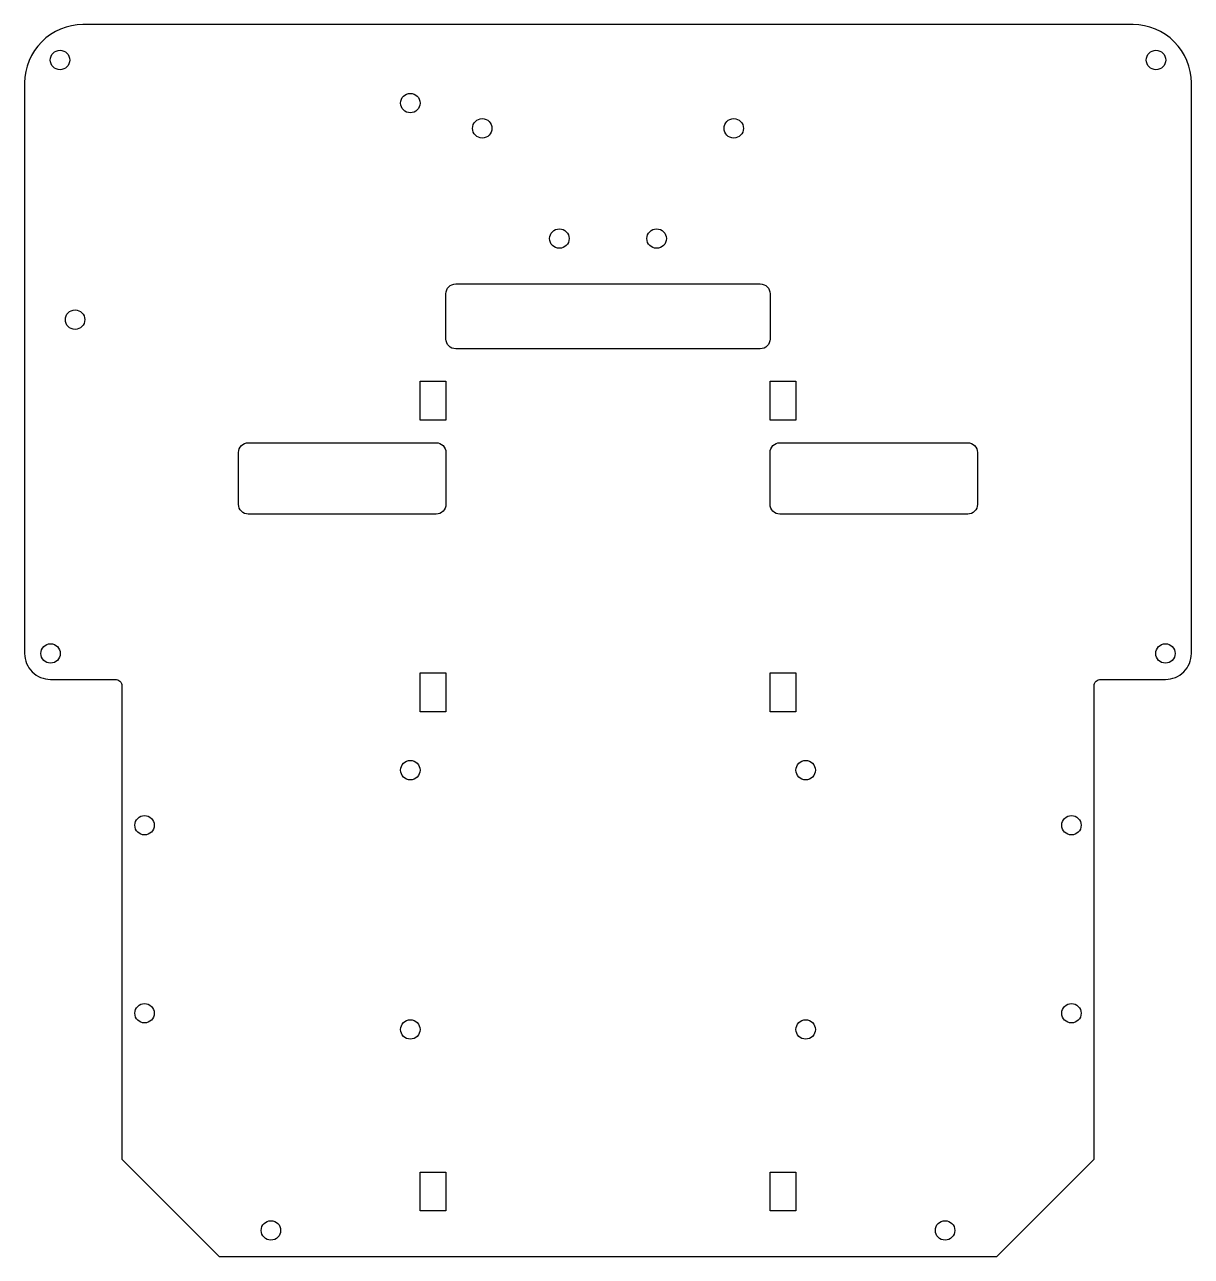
# Model space of a CAD drawing. Header units: millimetres. Extents: x -9 to 171, y -190 to 0.
import ezdxf

# ---------------------------------------------------------------- set-up
doc = ezdxf.new("R2010")
doc.units = ezdxf.units.MM

msp = doc.modelspace()

# ---------------------------------------------------------------- linework, layer by layer
for points in [[(156, -102, -0.414214), (157, -101), (167, -101, 0.414214), (171, -97), (171, -9, 0.414214), (162, 0), (0, 0, 0.414214), (-9, -9), (-9, -97, 0.414214), (-5, -101), (5, -101, -0.414214), (6, -102), (6, -175), (21, -190), (141, -190), (156, -175)], [(57.5, -50, -0.414214), (56, -48.5), (56, -41.5, -0.414214), (57.5, -40), (104.5, -40, -0.414214), (106, -41.5), (106, -48.5, -0.414214), (104.5, -50)], [(54.5, -64.5, -0.414214), (56, -66), (56, -74, -0.414214), (54.5, -75.5), (25.5, -75.5, -0.414214), (24, -74), (24, -66, -0.414214), (25.5, -64.5)], [(106, -66, -0.414214), (107.5, -64.5), (136.5, -64.5, -0.414214), (138, -66), (138, -74, -0.414214), (136.5, -75.5), (107.5, -75.5, -0.414214), (106, -74)]]:
    msp.add_lwpolyline(points, format="xyb", close=True)
for points in [[(56, -55), (56, -61), (52, -61), (52, -55)], [(110, -61), (106, -61), (106, -55), (110, -55)], [(56, -106), (52, -106), (52, -100), (56, -100)], [(110, -106), (106, -106), (106, -100), (110, -100)], [(56, -177), (56, -183), (52, -183), (52, -177)], [(106, -177), (110, -177), (110, -183), (106, -183)]]:
    msp.add_lwpolyline(points, close=True)
for centre in [(-3.54, -5.46), (165.54, -5.46), (50.5, -12.1), (61.6, -16), (100.4, -16), (73.5, -33), (88.5, -33), (-1.22, -45.51), (-5, -97), (167, -97), (50.5, -115), (111.5, -115), (9.5, -123.5), (152.5, -123.5), (9.5, -152.5), (152.5, -152.5), (50.5, -155), (111.5, -155), (29, -186), (133, -186)]:
    msp.add_circle(centre, 1.5)

doc.saveas('drawing.dxf')
